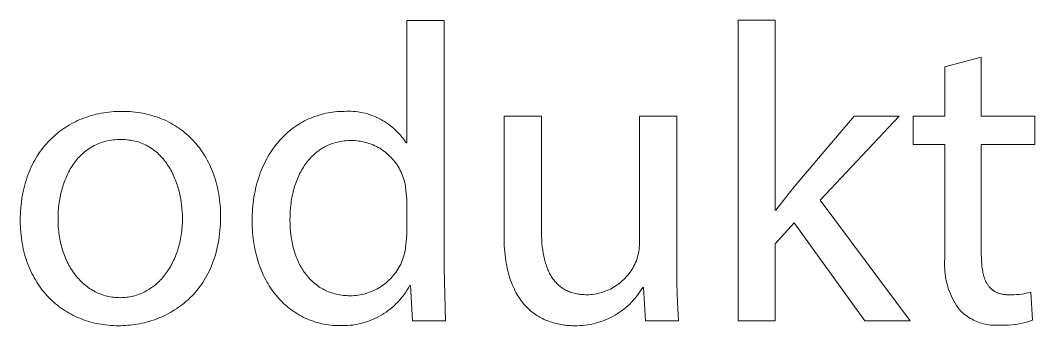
# Model space of a CAD drawing. Header units: millimetres. Extents: x -644 to 2279, y -276 to 1766.
# Drawn here: x 1371.7 to 1441.8, y -227.3 to -206.2 of the extents above; entities that cross this region are included whole.
import ezdxf

# ---------------------------------------------------------------- set-up
doc = ezdxf.new("R2010")
doc.units = ezdxf.units.MM
doc.header["$MEASUREMENT"] = 0
doc.layers.add('Domyślny', color=7, linetype='Continuous', true_color=0x000000)

msp = doc.modelspace()

# ---------------------------------------------------------------- linework, layer by layer
at = {"layer": 'Domyślny', "color": 18, "lineweight": 15, "true_color": 0x000000}
for p, q in [((1398.386, -214.635), (1398.386, -206.177)), ((1398.386, -206.177), (1400.955, -206.177)), ((1400.955, -206.177), (1400.955, -223.288)), ((1421.28, -226.949), (1421.28, -206.169)), ((1421.28, -206.169), (1423.83, -206.169)), ((1423.83, -206.169), (1423.83, -219.289)), ((1435.567, -209.392), (1438.079, -208.72)), ((1438.079, -208.72), (1438.079, -212.789)), ((1435.567, -212.789), (1435.567, -209.392)), ((1375.632, -213.104), (1375.787, -213.036)), ((1375.787, -213.036), (1375.944, -212.971)), ((1375.944, -212.971), (1376.102, -212.91)), ((1376.102, -212.91), (1376.263, -212.853)), ((1376.263, -212.853), (1376.426, -212.799)), ((1376.426, -212.799), (1376.59, -212.75)), ((1376.59, -212.75), (1376.757, -212.704)), ((1376.757, -212.704), (1376.925, -212.662)), ((1376.925, -212.662), (1377.094, -212.625)), ((1377.094, -212.625), (1377.266, -212.591)), ((1377.266, -212.591), (1377.439, -212.56)), ((1377.439, -212.56), (1377.614, -212.534)), ((1377.614, -212.534), (1377.79, -212.512)), ((1377.79, -212.512), (1377.967, -212.494)), ((1377.967, -212.494), (1378.146, -212.48)), ((1378.146, -212.48), (1378.326, -212.47)), ((1378.326, -212.47), (1378.508, -212.464)), ((1378.508, -212.464), (1378.691, -212.462)), ((1378.691, -212.462), (1378.881, -212.464)), ((1378.881, -212.464), (1379.068, -212.47)), ((1379.068, -212.47), (1379.254, -212.481)), ((1379.254, -212.481), (1379.438, -212.496)), ((1379.438, -212.496), (1379.62, -212.515)), ((1379.62, -212.515), (1379.799, -212.538)), ((1379.799, -212.538), (1379.977, -212.566)), ((1379.977, -212.566), (1380.152, -212.597)), ((1380.152, -212.597), (1380.325, -212.633)), ((1380.325, -212.633), (1380.496, -212.672)), ((1380.496, -212.672), (1380.665, -212.716)), ((1380.665, -212.716), (1380.831, -212.763)), ((1380.831, -212.763), (1380.995, -212.815)), ((1380.995, -212.815), (1381.157, -212.87)), ((1381.157, -212.87), (1381.316, -212.929)), ((1381.316, -212.929), (1381.473, -212.992)), ((1381.473, -212.992), (1381.628, -213.058)), ((1381.628, -213.058), (1381.78, -213.129)), ((1391.314, -213.128), (1391.454, -213.058)), ((1391.454, -213.058), (1391.595, -212.991)), ((1391.595, -212.991), (1391.739, -212.928)), ((1391.739, -212.928), (1391.884, -212.869)), ((1391.884, -212.869), (1392.031, -212.814)), ((1392.031, -212.814), (1392.179, -212.763)), ((1392.179, -212.763), (1392.328, -212.716)), ((1392.328, -212.716), (1392.479, -212.673)), ((1392.479, -212.673), (1392.632, -212.634)), ((1392.632, -212.634), (1392.785, -212.598)), ((1392.785, -212.598), (1392.94, -212.567)), ((1392.94, -212.567), (1393.096, -212.54)), ((1393.096, -212.54), (1393.253, -212.517)), ((1393.253, -212.517), (1393.412, -212.498)), ((1393.412, -212.498), (1393.571, -212.484)), ((1393.571, -212.484), (1393.731, -212.473)), ((1393.731, -212.473), (1393.892, -212.467)), ((1393.892, -212.467), (1394.054, -212.465)), ((1394.054, -212.465), (1394.216, -212.457)), ((1394.216, -212.457), (1394.378, -212.456)), ((1394.378, -212.456), (1394.54, -212.46)), ((1394.54, -212.46), (1394.702, -212.469)), ((1394.702, -212.469), (1394.864, -212.484)), ((1394.864, -212.484), (1395.025, -212.505)), ((1395.025, -212.505), (1395.185, -212.531)), ((1395.185, -212.531), (1395.344, -212.562)), ((1395.344, -212.562), (1395.501, -212.599)), ((1395.501, -212.599), (1395.658, -212.642)), ((1395.658, -212.642), (1395.813, -212.689)), ((1395.813, -212.689), (1395.966, -212.742)), ((1395.966, -212.742), (1396.117, -212.8)), ((1396.117, -212.8), (1396.267, -212.864)), ((1396.267, -212.864), (1396.414, -212.932)), ((1396.414, -212.932), (1396.558, -213.006)), ((1396.558, -213.006), (1396.7, -213.084)), ((1396.7, -213.084), (1396.839, -213.167)), ((1405.101, -221.076), (1405.101, -212.784)), ((1405.101, -212.784), (1407.681, -212.784)), ((1407.681, -212.784), (1407.681, -220.629)), ((1414.464, -221.475), (1414.464, -212.784)), ((1414.464, -212.784), (1417.044, -212.784)), ((1417.044, -212.784), (1417.044, -223.091)), ((1425.154, -217.674), (1429.3, -212.788)), ((1432.405, -212.788), (1426.935, -218.608)), ((1429.3, -212.788), (1432.405, -212.788)), ((1433.368, -214.745), (1433.368, -212.789)), ((1433.368, -212.789), (1435.567, -212.789)), ((1438.079, -212.789), (1441.767, -212.789)), ((1441.767, -212.789), (1441.767, -214.745)), ((1374.343, -213.887), (1374.476, -213.785)), ((1374.476, -213.785), (1374.612, -213.687)), ((1374.612, -213.687), (1374.751, -213.593)), ((1374.751, -213.593), (1374.892, -213.502)), ((1374.892, -213.502), (1375.036, -213.415)), ((1375.036, -213.415), (1375.181, -213.332)), ((1375.181, -213.332), (1375.329, -213.252)), ((1375.329, -213.252), (1375.48, -213.176)), ((1375.48, -213.176), (1375.632, -213.104)), ((1381.78, -213.129), (1381.929, -213.202)), ((1381.929, -213.202), (1382.076, -213.28)), ((1382.076, -213.28), (1382.22, -213.361)), ((1382.22, -213.361), (1382.362, -213.446)), ((1382.362, -213.446), (1382.501, -213.534)), ((1382.501, -213.534), (1382.637, -213.626)), ((1382.637, -213.626), (1382.771, -213.722)), ((1382.771, -213.722), (1382.902, -213.82)), ((1390.262, -213.827), (1390.387, -213.727)), ((1390.387, -213.727), (1390.513, -213.63)), ((1390.513, -213.63), (1390.641, -213.537)), ((1390.641, -213.537), (1390.772, -213.448)), ((1390.772, -213.448), (1390.905, -213.363)), ((1390.905, -213.363), (1391.039, -213.281)), ((1391.039, -213.281), (1391.175, -213.203)), ((1391.175, -213.203), (1391.314, -213.128)), ((1396.839, -213.167), (1396.975, -213.255)), ((1396.975, -213.255), (1397.109, -213.348)), ((1397.109, -213.348), (1397.238, -213.445)), ((1397.238, -213.445), (1397.365, -213.546)), ((1397.365, -213.546), (1397.488, -213.652)), ((1397.488, -213.652), (1397.607, -213.761)), ((1397.607, -213.761), (1397.722, -213.875)), ((1373.598, -214.57), (1373.715, -214.447)), ((1373.715, -214.447), (1373.835, -214.328)), ((1373.835, -214.328), (1373.958, -214.212)), ((1373.958, -214.212), (1374.083, -214.1)), ((1374.083, -214.1), (1374.212, -213.992)), ((1374.212, -213.992), (1374.343, -213.887)), ((1377.823, -214.48), (1377.697, -214.505)), ((1377.952, -214.458), (1377.823, -214.48)), ((1378.083, -214.44), (1377.952, -214.458)), ((1378.217, -214.426), (1378.083, -214.44)), ((1378.353, -214.416), (1378.217, -214.426)), ((1378.491, -214.41), (1378.353, -214.416)), ((1378.632, -214.408), (1378.491, -214.41)), ((1378.774, -214.41), (1378.632, -214.408)), ((1378.913, -214.417), (1378.774, -214.41)), ((1379.049, -214.428), (1378.913, -214.417)), ((1379.182, -214.443), (1379.049, -214.428)), ((1379.313, -214.462), (1379.182, -214.443)), ((1379.441, -214.485), (1379.313, -214.462)), ((1379.567, -214.512), (1379.441, -214.485)), ((1382.902, -213.82), (1383.03, -213.922)), ((1383.03, -213.922), (1383.155, -214.028)), ((1383.155, -214.028), (1383.278, -214.137)), ((1383.278, -214.137), (1383.398, -214.249)), ((1383.398, -214.249), (1383.514, -214.364)), ((1383.514, -214.364), (1383.628, -214.482)), ((1383.628, -214.482), (1383.739, -214.604)), ((1389.566, -214.502), (1389.676, -214.381)), ((1389.676, -214.381), (1389.789, -214.263)), ((1389.789, -214.263), (1389.904, -214.149)), ((1389.904, -214.149), (1390.021, -214.038)), ((1390.021, -214.038), (1390.141, -213.931)), ((1390.141, -213.931), (1390.262, -213.827)), ((1394.295, -214.486), (1394.175, -214.495)), ((1394.417, -214.481), (1394.295, -214.486)), ((1394.541, -214.479), (1394.417, -214.481)), ((1394.67, -214.481), (1394.541, -214.479)), ((1394.799, -214.487), (1394.67, -214.481)), ((1394.927, -214.497), (1394.799, -214.487)), ((1397.722, -213.875), (1397.834, -213.993)), ((1397.834, -213.993), (1397.941, -214.114)), ((1397.941, -214.114), (1398.044, -214.24)), ((1398.044, -214.24), (1398.143, -214.368)), ((1398.143, -214.368), (1398.237, -214.5)), ((1373.057, -215.235), (1373.159, -215.095)), ((1373.159, -215.095), (1373.264, -214.958)), ((1373.264, -214.958), (1373.372, -214.825)), ((1373.372, -214.825), (1373.483, -214.696)), ((1373.483, -214.696), (1373.598, -214.57)), ((1376.278, -215.14), (1376.185, -215.211)), ((1376.373, -215.073), (1376.278, -215.14)), ((1376.47, -215.008), (1376.373, -215.073)), ((1376.57, -214.947), (1376.47, -215.008)), ((1376.672, -214.888), (1376.57, -214.947)), ((1376.776, -214.833), (1376.672, -214.888)), ((1376.883, -214.78), (1376.776, -214.833)), ((1376.992, -214.731), (1376.883, -214.78)), ((1377.103, -214.685), (1376.992, -214.731)), ((1377.217, -214.642), (1377.103, -214.685)), ((1377.334, -214.602), (1377.217, -214.642)), ((1377.452, -214.566), (1377.334, -214.602)), ((1377.574, -214.534), (1377.452, -214.566)), ((1377.697, -214.505), (1377.574, -214.534)), ((1379.689, -214.543), (1379.567, -214.512)), ((1379.81, -214.578), (1379.689, -214.543)), ((1379.927, -214.617), (1379.81, -214.578)), ((1380.043, -214.659), (1379.927, -214.617)), ((1380.155, -214.704), (1380.043, -214.659)), ((1380.265, -214.753), (1380.155, -214.704)), ((1380.373, -214.806), (1380.265, -214.753)), ((1380.478, -214.861), (1380.373, -214.806)), ((1380.581, -214.92), (1380.478, -214.861)), ((1380.681, -214.982), (1380.581, -214.92)), ((1380.779, -215.047), (1380.681, -214.982)), ((1380.874, -215.115), (1380.779, -215.047)), ((1380.967, -215.186), (1380.874, -215.115)), ((1381.057, -215.259), (1380.967, -215.186)), ((1383.739, -214.604), (1383.846, -214.729)), ((1383.846, -214.729), (1383.951, -214.857)), ((1383.951, -214.857), (1384.053, -214.988)), ((1384.053, -214.988), (1384.151, -215.122)), ((1384.151, -215.122), (1384.246, -215.259)), ((1388.962, -215.302), (1389.056, -215.16)), ((1389.056, -215.16), (1389.152, -215.022)), ((1389.152, -215.022), (1389.252, -214.887)), ((1389.252, -214.887), (1389.354, -214.755)), ((1389.354, -214.755), (1389.459, -214.627)), ((1389.459, -214.627), (1389.566, -214.502)), ((1392.292, -215.182), (1392.204, -215.248)), ((1392.382, -215.119), (1392.292, -215.182)), ((1392.473, -215.059), (1392.382, -215.119)), ((1392.566, -215.001), (1392.473, -215.059)), ((1392.662, -214.947), (1392.566, -215.001)), ((1392.758, -214.895), (1392.662, -214.947)), ((1392.857, -214.846), (1392.758, -214.895)), ((1392.958, -214.8), (1392.857, -214.846)), ((1393.06, -214.757), (1392.958, -214.8)), ((1393.164, -214.716), (1393.06, -214.757)), ((1393.269, -214.679), (1393.164, -214.716)), ((1393.376, -214.645), (1393.269, -214.679)), ((1393.485, -214.614), (1393.376, -214.645)), ((1393.596, -214.586), (1393.485, -214.614)), ((1393.709, -214.561), (1393.596, -214.586)), ((1393.823, -214.54), (1393.709, -214.561)), ((1393.938, -214.522), (1393.823, -214.54)), ((1394.056, -214.506), (1393.938, -214.522)), ((1394.175, -214.495), (1394.056, -214.506)), ((1395.056, -214.512), (1394.927, -214.497)), ((1395.183, -214.531), (1395.056, -214.512)), ((1395.31, -214.554), (1395.183, -214.531)), ((1395.436, -214.582), (1395.31, -214.554)), ((1395.561, -214.614), (1395.436, -214.582)), ((1395.685, -214.65), (1395.561, -214.614)), ((1395.808, -214.69), (1395.685, -214.65)), ((1395.929, -214.735), (1395.808, -214.69)), ((1396.048, -214.784), (1395.929, -214.735)), ((1396.166, -214.837), (1396.048, -214.784)), ((1396.282, -214.893), (1396.166, -214.837)), ((1396.396, -214.954), (1396.282, -214.893)), ((1396.507, -215.018), (1396.396, -214.954)), ((1396.617, -215.087), (1396.507, -215.018)), ((1396.724, -215.159), (1396.617, -215.087)), ((1396.829, -215.234), (1396.724, -215.159)), ((1398.237, -214.5), (1398.327, -214.635)), ((1398.327, -214.635), (1398.386, -214.635)), ((1435.567, -214.745), (1433.368, -214.745)), ((1435.567, -222.473), (1435.567, -214.745)), ((1441.767, -214.745), (1438.079, -214.745)), ((1438.079, -214.745), (1438.079, -222.385)), ((1372.595, -215.983), (1372.681, -215.827)), ((1372.681, -215.827), (1372.77, -215.674)), ((1372.77, -215.674), (1372.862, -215.524)), ((1372.862, -215.524), (1372.958, -215.378)), ((1372.958, -215.378), (1373.057, -215.235)), ((1375.528, -215.863), (1375.456, -215.955)), ((1375.602, -215.773), (1375.528, -215.863)), ((1375.678, -215.686), (1375.602, -215.773)), ((1375.757, -215.6), (1375.678, -215.686)), ((1375.838, -215.517), (1375.757, -215.6)), ((1375.921, -215.437), (1375.838, -215.517)), ((1376.007, -215.359), (1375.921, -215.437)), ((1376.095, -215.283), (1376.007, -215.359)), ((1376.185, -215.211), (1376.095, -215.283)), ((1381.145, -215.335), (1381.057, -215.259)), ((1381.231, -215.414), (1381.145, -215.335)), ((1381.314, -215.495), (1381.231, -215.414)), ((1381.395, -215.579), (1381.314, -215.495)), ((1381.473, -215.665), (1381.395, -215.579)), ((1381.55, -215.753), (1381.473, -215.665)), ((1381.624, -215.844), (1381.55, -215.753)), ((1381.695, -215.936), (1381.624, -215.844)), ((1384.246, -215.259), (1384.339, -215.399)), ((1384.339, -215.399), (1384.428, -215.542)), ((1384.428, -215.542), (1384.513, -215.687)), ((1384.513, -215.687), (1384.596, -215.836)), ((1384.596, -215.836), (1384.675, -215.987)), ((1388.616, -215.901), (1388.698, -215.746)), ((1388.698, -215.746), (1388.783, -215.595)), ((1388.783, -215.595), (1388.871, -215.447)), ((1388.871, -215.447), (1388.962, -215.302)), ((1391.568, -215.865), (1391.497, -215.953)), ((1391.641, -215.779), (1391.568, -215.865)), ((1391.715, -215.696), (1391.641, -215.779)), ((1391.792, -215.615), (1391.715, -215.696)), ((1391.871, -215.536), (1391.792, -215.615)), ((1391.951, -215.46), (1391.871, -215.536)), ((1392.034, -215.387), (1391.951, -215.46)), ((1392.118, -215.316), (1392.034, -215.387)), ((1392.204, -215.248), (1392.118, -215.316)), ((1396.93, -215.313), (1396.829, -215.234)), ((1397.03, -215.396), (1396.93, -215.313)), ((1397.126, -215.482), (1397.03, -215.396)), ((1397.219, -215.571), (1397.126, -215.482)), ((1397.309, -215.663), (1397.219, -215.571)), ((1397.396, -215.758), (1397.309, -215.663)), ((1397.48, -215.856), (1397.396, -215.758)), ((1397.561, -215.957), (1397.48, -215.856)), ((1372.288, -216.642), (1372.359, -216.472)), ((1372.359, -216.472), (1372.434, -216.306)), ((1372.434, -216.306), (1372.513, -216.143)), ((1372.513, -216.143), (1372.595, -215.983)), ((1375.071, -216.549), (1375.014, -216.655)), ((1375.129, -216.446), (1375.071, -216.549)), ((1375.19, -216.344), (1375.129, -216.446)), ((1375.253, -216.244), (1375.19, -216.344)), ((1375.318, -216.146), (1375.253, -216.244)), ((1375.386, -216.049), (1375.318, -216.146)), ((1375.456, -215.955), (1375.386, -216.049)), ((1381.765, -216.031), (1381.695, -215.936)), ((1381.832, -216.128), (1381.765, -216.031)), ((1381.897, -216.226), (1381.832, -216.128)), ((1381.959, -216.326), (1381.897, -216.226)), ((1382.02, -216.428), (1381.959, -216.326)), ((1382.078, -216.531), (1382.02, -216.428)), ((1382.134, -216.636), (1382.078, -216.531)), ((1384.675, -215.987), (1384.751, -216.142)), ((1384.751, -216.142), (1384.823, -216.299)), ((1384.823, -216.299), (1384.892, -216.458)), ((1384.892, -216.458), (1384.958, -216.62)), ((1388.255, -216.722), (1388.32, -216.551)), ((1388.32, -216.551), (1388.39, -216.384)), ((1388.39, -216.384), (1388.462, -216.22)), ((1388.462, -216.22), (1388.538, -216.059)), ((1388.538, -216.059), (1388.616, -215.901)), ((1391.112, -216.53), (1391.055, -216.634)), ((1391.171, -216.429), (1391.112, -216.53)), ((1391.232, -216.329), (1391.171, -216.429)), ((1391.295, -216.232), (1391.232, -216.329)), ((1391.361, -216.137), (1391.295, -216.232)), ((1391.428, -216.044), (1391.361, -216.137)), ((1391.497, -215.953), (1391.428, -216.044)), ((1397.637, -216.061), (1397.561, -215.957)), ((1397.711, -216.167), (1397.637, -216.061)), ((1397.78, -216.276), (1397.711, -216.167)), ((1397.846, -216.387), (1397.78, -216.276)), ((1397.908, -216.5), (1397.846, -216.387)), ((1397.966, -216.615), (1397.908, -216.5)), ((1372.038, -217.351), (1372.095, -217.169)), ((1372.095, -217.169), (1372.155, -216.99)), ((1372.155, -216.99), (1372.22, -216.814)), ((1372.22, -216.814), (1372.288, -216.642)), ((1374.764, -217.205), (1374.721, -217.319)), ((1374.81, -217.092), (1374.764, -217.205)), ((1374.858, -216.98), (1374.81, -217.092)), ((1374.908, -216.87), (1374.858, -216.98)), ((1374.96, -216.762), (1374.908, -216.87)), ((1375.014, -216.655), (1374.96, -216.762)), ((1382.188, -216.742), (1382.134, -216.636)), ((1382.24, -216.85), (1382.188, -216.742)), ((1382.289, -216.959), (1382.24, -216.85)), ((1382.337, -217.069), (1382.289, -216.959)), ((1382.382, -217.18), (1382.337, -217.069)), ((1382.425, -217.292), (1382.382, -217.18)), ((1384.958, -216.62), (1385.02, -216.785)), ((1385.02, -216.785), (1385.078, -216.953)), ((1385.078, -216.953), (1385.133, -217.123)), ((1385.133, -217.123), (1385.185, -217.296)), ((1388.026, -217.433), (1388.078, -217.251)), ((1388.078, -217.251), (1388.133, -217.072)), ((1388.133, -217.072), (1388.192, -216.895)), ((1388.192, -216.895), (1388.255, -216.722)), ((1390.799, -217.184), (1390.754, -217.299)), ((1390.846, -217.07), (1390.799, -217.184)), ((1390.895, -216.958), (1390.846, -217.07)), ((1390.946, -216.848), (1390.895, -216.958)), ((1390.999, -216.74), (1390.946, -216.848)), ((1391.055, -216.634), (1390.999, -216.74)), ((1398.02, -216.732), (1397.966, -216.615)), ((1398.071, -216.851), (1398.02, -216.732)), ((1398.117, -216.972), (1398.071, -216.851)), ((1398.159, -217.094), (1398.117, -216.972)), ((1398.196, -217.217), (1398.159, -217.094)), ((1398.23, -217.342), (1398.196, -217.217)), ((1371.851, -218.11), (1371.892, -217.916)), ((1371.892, -217.916), (1371.937, -217.724)), ((1371.937, -217.724), (1371.986, -217.536)), ((1371.986, -217.536), (1372.038, -217.351)), ((1374.535, -217.907), (1374.504, -218.027)), ((1374.568, -217.787), (1374.535, -217.907)), ((1374.603, -217.668), (1374.568, -217.787)), ((1374.64, -217.551), (1374.603, -217.668)), ((1374.679, -217.434), (1374.64, -217.551)), ((1374.721, -217.319), (1374.679, -217.434)), ((1382.466, -217.405), (1382.425, -217.292)), ((1382.505, -217.519), (1382.466, -217.405)), ((1382.542, -217.633), (1382.505, -217.519)), ((1382.577, -217.748), (1382.542, -217.633)), ((1382.641, -217.981), (1382.577, -217.748)), ((1382.697, -218.214), (1382.641, -217.981)), ((1385.185, -217.296), (1385.233, -217.471)), ((1385.233, -217.471), (1385.277, -217.648)), ((1385.277, -217.648), (1385.317, -217.828)), ((1385.317, -217.828), (1385.354, -218.01)), ((1387.892, -217.999), (1387.933, -217.807)), ((1387.933, -217.807), (1387.977, -217.619)), ((1387.977, -217.619), (1388.026, -217.433)), ((1390.561, -217.905), (1390.528, -218.032)), ((1390.595, -217.781), (1390.561, -217.905)), ((1390.632, -217.658), (1390.595, -217.781)), ((1390.67, -217.536), (1390.632, -217.658)), ((1390.711, -217.417), (1390.67, -217.536)), ((1390.754, -217.299), (1390.711, -217.417)), ((1398.259, -217.467), (1398.23, -217.342)), ((1398.386, -218.548), (1398.259, -217.467)), ((1423.889, -219.289), (1425.154, -217.674)), ((1371.753, -218.712), (1371.782, -218.508)), ((1371.782, -218.508), (1371.814, -218.308)), ((1371.814, -218.308), (1371.851, -218.11)), ((1374.38, -218.641), (1374.344, -218.891)), ((1374.423, -218.394), (1374.38, -218.641)), ((1374.475, -218.149), (1374.423, -218.394)), ((1374.504, -218.027), (1374.475, -218.149)), ((1382.745, -218.449), (1382.697, -218.214)), ((1382.786, -218.684), (1382.745, -218.449)), ((1382.819, -218.918), (1382.786, -218.684)), ((1385.354, -218.01), (1385.387, -218.195)), ((1385.387, -218.195), (1385.417, -218.382)), ((1385.417, -218.382), (1385.442, -218.571)), ((1385.442, -218.571), (1385.464, -218.762)), ((1387.766, -218.792), (1387.792, -218.59)), ((1387.792, -218.59), (1387.821, -218.39)), ((1387.821, -218.39), (1387.855, -218.193)), ((1387.855, -218.193), (1387.892, -217.999)), ((1390.399, -218.688), (1390.38, -218.824)), ((1390.421, -218.554), (1390.399, -218.688)), ((1390.444, -218.421), (1390.421, -218.554)), ((1390.47, -218.29), (1390.444, -218.421)), ((1390.498, -218.16), (1390.47, -218.29)), ((1390.528, -218.032), (1390.498, -218.16)), ((1398.386, -221.01), (1398.386, -218.548)), ((1426.935, -218.608), (1433.164, -226.949)), ((1371.682, -219.555), (1371.694, -219.34)), ((1371.694, -219.34), (1371.709, -219.128)), ((1371.709, -219.128), (1371.729, -218.918)), ((1371.729, -218.918), (1371.753, -218.712)), ((1374.297, -219.393), (1374.286, -219.646)), ((1374.317, -219.141), (1374.297, -219.393)), ((1374.344, -218.891), (1374.317, -219.141)), ((1382.844, -219.152), (1382.819, -218.918)), ((1382.862, -219.384), (1382.844, -219.152)), ((1382.872, -219.613), (1382.862, -219.384)), ((1385.464, -218.762), (1385.482, -218.956)), ((1385.482, -218.956), (1385.496, -219.152)), ((1385.496, -219.152), (1385.506, -219.35)), ((1385.506, -219.35), (1385.512, -219.55)), ((1387.714, -219.417), (1387.727, -219.206)), ((1387.727, -219.206), (1387.745, -218.998)), ((1387.745, -218.998), (1387.766, -218.792)), ((1390.325, -219.381), (1390.312, -219.668)), ((1390.348, -219.1), (1390.325, -219.381)), ((1390.38, -218.824), (1390.348, -219.1)), ((1423.83, -219.289), (1423.889, -219.289)), ((1371.673, -219.995), (1371.676, -219.774)), ((1371.676, -220.203), (1371.673, -219.995)), ((1371.676, -219.774), (1371.682, -219.555)), ((1374.286, -219.646), (1374.282, -219.898)), ((1374.282, -219.898), (1374.283, -220.042)), ((1374.283, -220.042), (1374.287, -220.186)), ((1382.871, -220.136), (1382.875, -219.988)), ((1382.876, -219.839), (1382.872, -219.613)), ((1382.875, -219.988), (1382.876, -219.839)), ((1385.511, -219.995), (1385.503, -220.234)), ((1385.514, -219.752), (1385.511, -219.995)), ((1385.512, -219.55), (1385.514, -219.752)), ((1387.699, -219.847), (1387.705, -219.631)), ((1387.699, -220.066), (1387.699, -219.847)), ((1387.701, -220.267), (1387.699, -220.066)), ((1387.705, -219.631), (1387.714, -219.417)), ((1390.312, -219.668), (1390.307, -219.959)), ((1390.307, -219.959), (1390.311, -220.226)), ((1371.682, -220.409), (1371.676, -220.203)), ((1371.693, -220.612), (1371.682, -220.409)), ((1371.707, -220.813), (1371.693, -220.612)), ((1374.287, -220.186), (1374.293, -220.328)), ((1374.293, -220.328), (1374.302, -220.469)), ((1374.302, -220.469), (1374.314, -220.609)), ((1374.314, -220.609), (1374.328, -220.747)), ((1374.328, -220.747), (1374.344, -220.884)), ((1382.811, -220.853), (1382.828, -220.713)), ((1382.828, -220.713), (1382.843, -220.571)), ((1382.843, -220.571), (1382.855, -220.427)), ((1382.855, -220.427), (1382.864, -220.282)), ((1382.864, -220.282), (1382.871, -220.136)), ((1385.472, -220.699), (1385.449, -220.925)), ((1385.49, -220.469), (1385.472, -220.699)), ((1385.503, -220.234), (1385.49, -220.469)), ((1387.706, -220.466), (1387.701, -220.267)), ((1387.716, -220.663), (1387.706, -220.466)), ((1387.729, -220.857), (1387.716, -220.663)), ((1390.311, -220.226), (1390.324, -220.489)), ((1390.324, -220.489), (1390.344, -220.75)), ((1390.344, -220.75), (1390.373, -221.006)), ((1407.681, -220.629), (1407.683, -220.878)), ((1425.154, -220.165), (1423.83, -221.625)), ((1430.04, -226.949), (1425.154, -220.165)), ((1371.726, -221.011), (1371.707, -220.813)), ((1371.749, -221.207), (1371.726, -221.011)), ((1371.777, -221.4), (1371.749, -221.207)), ((1371.808, -221.59), (1371.777, -221.4)), ((1374.344, -220.884), (1374.363, -221.02)), ((1374.363, -221.02), (1374.385, -221.155)), ((1374.385, -221.155), (1374.408, -221.288)), ((1374.408, -221.288), (1374.434, -221.419)), ((1374.434, -221.419), (1374.463, -221.549)), ((1382.689, -221.532), (1382.718, -221.4)), ((1382.718, -221.4), (1382.745, -221.265)), ((1382.745, -221.265), (1382.77, -221.13)), ((1382.77, -221.13), (1382.792, -220.992)), ((1382.792, -220.992), (1382.811, -220.853)), ((1385.388, -221.365), (1385.351, -221.578)), ((1385.421, -221.147), (1385.388, -221.365)), ((1385.449, -220.925), (1385.421, -221.147)), ((1387.746, -221.05), (1387.729, -220.857)), ((1387.767, -221.24), (1387.746, -221.05)), ((1387.791, -221.428), (1387.767, -221.24)), ((1387.819, -221.613), (1387.791, -221.428)), ((1390.373, -221.006), (1390.41, -221.258)), ((1390.41, -221.258), (1390.431, -221.382)), ((1390.431, -221.382), (1390.455, -221.506)), ((1398.259, -222.12), (1398.386, -221.01)), ((1405.109, -221.531), (1405.101, -221.076)), ((1407.683, -220.878), (1407.69, -221.122)), ((1407.69, -221.122), (1407.703, -221.361)), ((1407.703, -221.361), (1407.72, -221.594)), ((1414.462, -221.61), (1414.464, -221.475)), ((1371.843, -221.778), (1371.808, -221.59)), ((1371.882, -221.963), (1371.843, -221.778)), ((1371.924, -222.146), (1371.882, -221.963)), ((1371.971, -222.326), (1371.924, -222.146)), ((1374.463, -221.549), (1374.493, -221.678)), ((1374.493, -221.678), (1374.526, -221.805)), ((1374.526, -221.805), (1374.562, -221.93)), ((1374.562, -221.93), (1374.599, -222.054)), ((1374.599, -222.054), (1374.639, -222.176)), ((1374.639, -222.176), (1374.681, -222.296)), ((1382.465, -222.291), (1382.508, -222.169)), ((1382.508, -222.169), (1382.549, -222.045)), ((1382.549, -222.045), (1382.587, -221.92)), ((1382.587, -221.92), (1382.624, -221.792)), ((1382.624, -221.792), (1382.658, -221.663)), ((1382.658, -221.663), (1382.689, -221.532)), ((1385.211, -222.194), (1385.156, -222.39)), ((1385.262, -221.993), (1385.211, -222.194)), ((1385.309, -221.788), (1385.262, -221.993)), ((1385.351, -221.578), (1385.309, -221.788)), ((1387.85, -221.797), (1387.819, -221.613)), ((1387.885, -221.977), (1387.85, -221.797)), ((1387.923, -222.156), (1387.885, -221.977)), ((1387.965, -222.332), (1387.923, -222.156)), ((1390.455, -221.506), (1390.48, -221.628)), ((1390.48, -221.628), (1390.508, -221.748)), ((1390.508, -221.748), (1390.538, -221.868)), ((1390.538, -221.868), (1390.57, -221.986)), ((1390.57, -221.986), (1390.603, -222.103)), ((1390.603, -222.103), (1390.639, -222.218)), ((1398.229, -222.251), (1398.259, -222.12)), ((1405.119, -221.75), (1405.109, -221.531)), ((1405.132, -221.964), (1405.119, -221.75)), ((1405.149, -222.173), (1405.132, -221.964)), ((1405.169, -222.376), (1405.149, -222.173)), ((1407.72, -221.594), (1407.743, -221.821)), ((1407.743, -221.821), (1407.771, -222.042)), ((1407.771, -222.042), (1407.805, -222.257)), ((1414.384, -222.279), (1414.408, -222.147)), ((1414.408, -222.147), (1414.428, -222.013)), ((1414.428, -222.013), (1414.444, -221.879)), ((1414.444, -221.879), (1414.455, -221.745)), ((1414.455, -221.745), (1414.462, -221.61)), ((1423.83, -221.625), (1423.83, -226.949)), ((1372.021, -222.503), (1371.971, -222.326)), ((1372.075, -222.677), (1372.021, -222.503)), ((1372.133, -222.849), (1372.075, -222.677)), ((1372.194, -223.017), (1372.133, -222.849)), ((1374.681, -222.296), (1374.725, -222.414)), ((1374.725, -222.414), (1374.772, -222.531)), ((1374.772, -222.531), (1374.82, -222.646)), ((1374.82, -222.646), (1374.87, -222.759)), ((1374.87, -222.759), (1374.923, -222.87)), ((1374.923, -222.87), (1374.978, -222.979)), ((1382.162, -222.982), (1382.217, -222.872)), ((1382.217, -222.872), (1382.271, -222.76)), ((1382.271, -222.76), (1382.323, -222.646)), ((1382.323, -222.646), (1382.372, -222.529)), ((1382.372, -222.529), (1382.42, -222.411)), ((1382.42, -222.411), (1382.465, -222.291)), ((1385.033, -222.772), (1384.965, -222.956)), ((1385.096, -222.583), (1385.033, -222.772)), ((1385.156, -222.39), (1385.096, -222.583)), ((1388.01, -222.505), (1387.965, -222.332)), ((1388.058, -222.676), (1388.01, -222.505)), ((1388.109, -222.845), (1388.058, -222.676)), ((1388.164, -223.01), (1388.109, -222.845)), ((1390.639, -222.218), (1390.677, -222.331)), ((1390.677, -222.331), (1390.717, -222.444)), ((1390.717, -222.444), (1390.759, -222.554)), ((1390.759, -222.554), (1390.803, -222.663)), ((1390.803, -222.663), (1390.849, -222.771)), ((1390.849, -222.771), (1390.897, -222.876)), ((1390.897, -222.876), (1390.948, -222.98)), ((1397.957, -223.013), (1398.013, -222.89)), ((1398.013, -222.89), (1398.065, -222.765)), ((1398.065, -222.765), (1398.113, -222.639)), ((1398.113, -222.639), (1398.156, -222.511)), ((1398.156, -222.511), (1398.195, -222.382)), ((1398.195, -222.382), (1398.229, -222.251)), ((1405.193, -222.575), (1405.169, -222.376)), ((1405.22, -222.768), (1405.193, -222.575)), ((1405.251, -222.956), (1405.22, -222.768)), ((1407.805, -222.257), (1407.845, -222.466)), ((1407.845, -222.466), (1407.89, -222.668)), ((1407.89, -222.668), (1407.915, -222.767)), ((1407.915, -222.767), (1407.941, -222.864)), ((1407.941, -222.864), (1407.969, -222.959)), ((1414.19, -222.917), (1414.241, -222.799)), ((1414.241, -222.799), (1414.283, -222.671)), ((1414.283, -222.671), (1414.321, -222.542)), ((1414.321, -222.542), (1414.354, -222.411)), ((1414.354, -222.411), (1414.384, -222.279)), ((1435.537, -223.005), (1435.541, -222.827)), ((1435.541, -222.827), (1435.551, -222.65)), ((1435.551, -222.65), (1435.567, -222.473)), ((1438.079, -222.385), (1438.08, -222.547)), ((1438.08, -222.547), (1438.084, -222.705)), ((1438.084, -222.705), (1438.092, -222.858)), ((1438.092, -222.858), (1438.103, -223.007)), ((1372.259, -223.183), (1372.194, -223.017)), ((1372.327, -223.346), (1372.259, -223.183)), ((1372.399, -223.506), (1372.327, -223.346)), ((1372.475, -223.663), (1372.399, -223.506)), ((1374.978, -222.979), (1375.034, -223.087)), ((1375.034, -223.087), (1375.093, -223.192)), ((1375.093, -223.192), (1375.154, -223.295)), ((1375.154, -223.295), (1375.217, -223.396)), ((1375.217, -223.396), (1375.281, -223.495)), ((1375.281, -223.495), (1375.348, -223.592)), ((1375.348, -223.592), (1375.416, -223.686)), ((1381.716, -223.693), (1381.785, -223.598)), ((1381.785, -223.598), (1381.853, -223.501)), ((1381.853, -223.501), (1381.918, -223.402)), ((1381.918, -223.402), (1381.982, -223.3)), ((1381.982, -223.3), (1382.044, -223.196)), ((1382.044, -223.196), (1382.104, -223.09)), ((1382.104, -223.09), (1382.162, -222.982)), ((1384.738, -223.485), (1384.654, -223.653)), ((1384.817, -223.313), (1384.738, -223.485)), ((1384.893, -223.136), (1384.817, -223.313)), ((1384.965, -222.956), (1384.893, -223.136)), ((1388.222, -223.174), (1388.164, -223.01)), ((1388.283, -223.334), (1388.222, -223.174)), ((1388.347, -223.492), (1388.283, -223.334)), ((1388.415, -223.647), (1388.347, -223.492)), ((1390.948, -222.98), (1391, -223.082)), ((1391, -223.082), (1391.054, -223.183)), ((1391.054, -223.183), (1391.11, -223.281)), ((1391.11, -223.281), (1391.169, -223.378)), ((1391.169, -223.378), (1391.229, -223.472)), ((1391.229, -223.472), (1391.291, -223.565)), ((1391.291, -223.565), (1391.356, -223.655)), ((1397.532, -223.701), (1397.613, -223.593)), ((1397.613, -223.593), (1397.689, -223.481)), ((1397.689, -223.481), (1397.762, -223.368)), ((1397.762, -223.368), (1397.831, -223.252)), ((1397.831, -223.252), (1397.896, -223.133)), ((1397.896, -223.133), (1397.957, -223.013)), ((1400.955, -223.288), (1401.062, -226.947)), ((1405.285, -223.14), (1405.251, -222.956)), ((1405.322, -223.318), (1405.285, -223.14)), ((1405.362, -223.492), (1405.322, -223.318)), ((1405.405, -223.661), (1405.362, -223.492)), ((1407.969, -222.959), (1407.999, -223.053)), ((1407.999, -223.053), (1408.03, -223.145)), ((1408.03, -223.145), (1408.062, -223.235)), ((1408.062, -223.235), (1408.097, -223.323)), ((1408.097, -223.323), (1408.132, -223.41)), ((1408.132, -223.41), (1408.17, -223.494)), ((1408.17, -223.494), (1408.209, -223.577)), ((1408.209, -223.577), (1408.249, -223.658)), ((1413.728, -223.688), (1413.805, -223.585)), ((1413.805, -223.585), (1413.879, -223.48)), ((1413.879, -223.48), (1413.949, -223.372)), ((1413.949, -223.372), (1414.015, -223.261)), ((1414.015, -223.261), (1414.077, -223.149)), ((1414.077, -223.149), (1414.136, -223.034)), ((1414.136, -223.034), (1414.19, -222.917)), ((1417.044, -223.091), (1417.05, -224.377)), ((1435.538, -223.183), (1435.537, -223.005)), ((1435.546, -223.36), (1435.538, -223.183)), ((1435.56, -223.537), (1435.546, -223.36)), ((1435.579, -223.714), (1435.56, -223.537)), ((1438.103, -223.007), (1438.117, -223.151)), ((1438.117, -223.151), (1438.134, -223.29)), ((1438.134, -223.29), (1438.154, -223.425)), ((1438.154, -223.425), (1438.178, -223.555)), ((1438.178, -223.555), (1438.192, -223.618)), ((1372.553, -223.817), (1372.475, -223.663)), ((1372.635, -223.968), (1372.553, -223.817)), ((1372.721, -224.117), (1372.635, -223.968)), ((1372.809, -224.262), (1372.721, -224.117)), ((1372.901, -224.404), (1372.809, -224.262)), ((1375.416, -223.686), (1375.486, -223.779)), ((1375.486, -223.779), (1375.558, -223.869)), ((1375.558, -223.869), (1375.632, -223.957)), ((1375.632, -223.957), (1375.708, -224.042)), ((1375.708, -224.042), (1375.785, -224.125)), ((1375.785, -224.125), (1375.865, -224.206)), ((1375.865, -224.206), (1375.946, -224.284)), ((1375.946, -224.284), (1376.028, -224.36)), ((1381.098, -224.367), (1381.181, -224.292)), ((1381.181, -224.292), (1381.263, -224.213)), ((1381.263, -224.213), (1381.342, -224.133)), ((1381.342, -224.133), (1381.421, -224.05)), ((1381.421, -224.05), (1381.497, -223.964)), ((1381.497, -223.964), (1381.572, -223.876)), ((1381.572, -223.876), (1381.645, -223.786)), ((1381.645, -223.786), (1381.716, -223.693)), ((1384.285, -224.285), (1384.185, -224.433)), ((1384.383, -224.133), (1384.285, -224.285)), ((1384.477, -223.977), (1384.383, -224.133)), ((1384.567, -223.817), (1384.477, -223.977)), ((1384.654, -223.653), (1384.567, -223.817)), ((1388.485, -223.799), (1388.415, -223.647)), ((1388.558, -223.949), (1388.485, -223.799)), ((1388.634, -224.096), (1388.558, -223.949)), ((1388.713, -224.24), (1388.634, -224.096)), ((1388.795, -224.381), (1388.713, -224.24)), ((1391.356, -223.655), (1391.422, -223.743)), ((1391.422, -223.743), (1391.491, -223.83)), ((1391.491, -223.83), (1391.561, -223.914)), ((1391.561, -223.914), (1391.634, -223.996)), ((1391.634, -223.996), (1391.709, -224.075)), ((1391.709, -224.075), (1391.785, -224.152)), ((1391.785, -224.152), (1391.864, -224.227)), ((1391.864, -224.227), (1391.945, -224.3)), ((1391.945, -224.3), (1392.028, -224.37)), ((1396.869, -224.371), (1396.973, -224.286)), ((1396.973, -224.286), (1397.075, -224.196)), ((1397.075, -224.196), (1397.173, -224.104)), ((1397.173, -224.104), (1397.268, -224.008)), ((1397.268, -224.008), (1397.359, -223.909)), ((1397.359, -223.909), (1397.447, -223.806)), ((1397.447, -223.806), (1397.532, -223.701)), ((1405.451, -223.825), (1405.405, -223.661)), ((1405.501, -223.984), (1405.451, -223.825)), ((1405.553, -224.139), (1405.501, -223.984)), ((1405.607, -224.29), (1405.553, -224.139)), ((1405.665, -224.435), (1405.607, -224.29)), ((1408.249, -223.658), (1408.292, -223.737)), ((1408.292, -223.737), (1408.336, -223.814)), ((1408.336, -223.814), (1408.381, -223.889)), ((1408.381, -223.889), (1408.429, -223.962)), ((1408.429, -223.962), (1408.478, -224.033)), ((1408.478, -224.033), (1408.529, -224.103)), ((1408.529, -224.103), (1408.581, -224.17)), ((1408.581, -224.17), (1408.636, -224.235)), ((1408.636, -224.235), (1408.692, -224.298)), ((1408.692, -224.298), (1408.75, -224.359)), ((1413.096, -224.327), (1413.195, -224.245)), ((1413.195, -224.245), (1413.292, -224.16)), ((1413.292, -224.16), (1413.385, -224.072)), ((1413.385, -224.072), (1413.476, -223.98)), ((1413.476, -223.98), (1413.563, -223.886)), ((1413.563, -223.886), (1413.647, -223.789)), ((1413.647, -223.789), (1413.728, -223.688)), ((1435.605, -223.89), (1435.579, -223.714)), ((1435.637, -224.065), (1435.605, -223.89)), ((1435.674, -224.238), (1435.637, -224.065)), ((1435.717, -224.411), (1435.674, -224.238)), ((1438.192, -223.618), (1438.206, -223.68)), ((1438.206, -223.68), (1438.221, -223.741)), ((1438.221, -223.741), (1438.237, -223.801)), ((1438.237, -223.801), (1438.254, -223.859)), ((1438.254, -223.859), (1438.272, -223.916)), ((1438.272, -223.916), (1438.291, -223.972)), ((1438.291, -223.972), (1438.311, -224.027)), ((1438.311, -224.027), (1438.332, -224.08)), ((1438.332, -224.08), (1438.354, -224.133)), ((1438.354, -224.133), (1438.376, -224.184)), ((1438.376, -224.184), (1438.4, -224.233)), ((1438.4, -224.233), (1438.425, -224.282)), ((1438.425, -224.282), (1438.451, -224.329)), ((1372.996, -224.543), (1372.901, -224.404)), ((1373.094, -224.679), (1372.996, -224.543)), ((1373.195, -224.811), (1373.094, -224.679)), ((1373.299, -224.941), (1373.195, -224.811)), ((1373.406, -225.067), (1373.299, -224.941)), ((1376.028, -224.36), (1376.112, -224.433)), ((1376.112, -224.433), (1376.198, -224.504)), ((1376.198, -224.504), (1376.286, -224.572)), ((1376.286, -224.572), (1376.375, -224.637)), ((1376.375, -224.637), (1376.466, -224.7)), ((1376.466, -224.7), (1376.558, -224.76)), ((1376.558, -224.76), (1376.652, -224.817)), ((1376.652, -224.817), (1376.747, -224.872)), ((1376.747, -224.872), (1376.844, -224.924)), ((1376.844, -224.924), (1376.942, -224.972)), ((1376.942, -224.972), (1377.042, -225.018)), ((1380.084, -225.022), (1380.183, -224.977)), ((1380.183, -224.977), (1380.281, -224.928)), ((1380.281, -224.928), (1380.377, -224.877)), ((1380.377, -224.877), (1380.473, -224.823)), ((1380.473, -224.823), (1380.566, -224.766)), ((1380.566, -224.766), (1380.659, -224.706)), ((1380.659, -224.706), (1380.749, -224.644)), ((1380.749, -224.644), (1380.839, -224.578)), ((1380.839, -224.578), (1380.927, -224.511)), ((1380.927, -224.511), (1381.013, -224.44)), ((1381.013, -224.44), (1381.098, -224.367)), ((1383.751, -224.986), (1383.635, -225.115)), ((1383.864, -224.854), (1383.751, -224.986)), ((1383.974, -224.718), (1383.864, -224.854)), ((1384.081, -224.577), (1383.974, -224.718)), ((1384.185, -224.433), (1384.081, -224.577)), ((1388.88, -224.519), (1388.795, -224.381)), ((1388.967, -224.654), (1388.88, -224.519)), ((1389.058, -224.786), (1388.967, -224.654)), ((1389.15, -224.915), (1389.058, -224.786)), ((1389.246, -225.041), (1389.15, -224.915)), ((1392.028, -224.37), (1392.112, -224.437)), ((1392.112, -224.437), (1392.199, -224.502)), ((1392.199, -224.502), (1392.288, -224.565)), ((1392.288, -224.565), (1392.379, -224.624)), ((1392.379, -224.624), (1392.472, -224.682)), ((1392.472, -224.682), (1392.567, -224.736)), ((1392.567, -224.736), (1392.664, -224.788)), ((1392.664, -224.788), (1392.763, -224.837)), ((1392.763, -224.837), (1392.864, -224.883)), ((1392.864, -224.883), (1392.967, -224.926)), ((1392.967, -224.926), (1393.072, -224.966)), ((1393.072, -224.966), (1393.18, -225.003)), ((1395.686, -225.009), (1395.814, -224.964)), ((1395.814, -224.964), (1395.94, -224.915)), ((1395.94, -224.915), (1396.064, -224.861)), ((1396.064, -224.861), (1396.186, -224.804)), ((1396.186, -224.804), (1396.306, -224.742)), ((1396.306, -224.742), (1396.423, -224.675)), ((1396.423, -224.675), (1396.539, -224.605)), ((1396.539, -224.605), (1396.651, -224.531)), ((1396.651, -224.531), (1396.762, -224.453)), ((1396.762, -224.453), (1396.869, -224.371)), ((1398.314, -224.952), (1398.212, -225.098)), ((1398.411, -224.803), (1398.314, -224.952)), ((1398.503, -224.65), (1398.411, -224.803)), ((1398.59, -224.495), (1398.503, -224.65)), ((1398.639, -224.495), (1398.59, -224.495)), ((1398.765, -226.947), (1398.639, -224.495)), ((1405.725, -224.577), (1405.665, -224.435)), ((1405.788, -224.714), (1405.725, -224.577)), ((1405.853, -224.847), (1405.788, -224.714)), ((1405.92, -224.975), (1405.853, -224.847)), ((1405.99, -225.099), (1405.92, -224.975)), ((1408.75, -224.359), (1408.81, -224.417)), ((1408.81, -224.417), (1408.871, -224.474)), ((1408.871, -224.474), (1408.935, -224.529)), ((1408.935, -224.529), (1409, -224.581)), ((1409, -224.581), (1409.068, -224.631)), ((1409.068, -224.631), (1409.137, -224.679)), ((1409.137, -224.679), (1409.208, -224.724)), ((1409.208, -224.724), (1409.281, -224.768)), ((1409.281, -224.768), (1409.356, -224.809)), ((1409.356, -224.809), (1409.433, -224.847)), ((1409.433, -224.847), (1409.512, -224.884)), ((1409.512, -224.884), (1409.593, -224.918)), ((1409.593, -224.918), (1409.676, -224.949)), ((1409.676, -224.949), (1409.761, -224.979)), ((1409.761, -224.979), (1409.848, -225.005)), ((1411.724, -225.012), (1411.848, -224.977)), ((1411.848, -224.977), (1411.971, -224.938)), ((1411.971, -224.938), (1412.092, -224.895)), ((1412.092, -224.895), (1412.211, -224.848)), ((1412.211, -224.848), (1412.329, -224.796)), ((1412.329, -224.796), (1412.445, -224.74)), ((1412.445, -224.74), (1412.56, -224.681)), ((1412.56, -224.681), (1412.672, -224.618)), ((1412.672, -224.618), (1412.781, -224.55)), ((1412.781, -224.55), (1412.889, -224.479)), ((1412.889, -224.479), (1412.994, -224.405)), ((1412.994, -224.405), (1413.096, -224.327)), ((1414.483, -224.945), (1414.378, -225.094)), ((1414.584, -224.794), (1414.483, -224.945)), ((1414.679, -224.639), (1414.584, -224.794)), ((1414.737, -224.639), (1414.679, -224.639)), ((1414.873, -226.945), (1414.737, -224.639)), ((1417.05, -224.377), (1417.089, -225.662)), ((1435.766, -224.581), (1435.717, -224.411)), ((1435.821, -224.75), (1435.766, -224.581)), ((1435.882, -224.918), (1435.821, -224.75)), ((1435.948, -225.082), (1435.882, -224.918)), ((1438.451, -224.329), (1438.478, -224.375)), ((1438.478, -224.375), (1438.506, -224.42)), ((1438.506, -224.42), (1438.534, -224.463)), ((1438.534, -224.463), (1438.564, -224.505)), ((1438.564, -224.505), (1438.596, -224.546)), ((1438.596, -224.546), (1438.628, -224.585)), ((1438.628, -224.585), (1438.661, -224.624)), ((1438.661, -224.624), (1438.695, -224.66)), ((1438.695, -224.66), (1438.731, -224.696)), ((1438.731, -224.696), (1438.767, -224.73)), ((1438.767, -224.73), (1438.786, -224.747)), ((1438.786, -224.747), (1438.805, -224.763)), ((1438.805, -224.763), (1438.824, -224.779)), ((1438.824, -224.779), (1438.844, -224.795)), ((1438.844, -224.795), (1438.863, -224.81)), ((1438.863, -224.81), (1438.884, -224.825)), ((1438.884, -224.825), (1438.904, -224.84)), ((1438.904, -224.84), (1438.925, -224.854)), ((1438.925, -224.854), (1438.946, -224.868)), ((1438.946, -224.868), (1438.967, -224.881)), ((1438.967, -224.881), (1438.989, -224.895)), ((1438.989, -224.895), (1439.01, -224.908)), ((1439.01, -224.908), (1439.055, -224.932)), ((1439.055, -224.932), (1439.101, -224.956)), ((1439.101, -224.956), (1439.148, -224.978)), ((1439.148, -224.978), (1439.196, -224.999)), ((1439.196, -224.999), (1439.246, -225.018)), ((1441.177, -225.033), (1441.341, -224.996)), ((1441.341, -224.996), (1441.505, -224.955)), ((1441.505, -224.955), (1441.612, -226.892)), ((1373.516, -225.191), (1373.406, -225.067)), ((1373.628, -225.31), (1373.516, -225.191)), ((1373.744, -225.427), (1373.628, -225.31)), ((1373.862, -225.54), (1373.744, -225.427)), ((1373.983, -225.65), (1373.862, -225.54)), ((1374.107, -225.757), (1373.983, -225.65)), ((1377.042, -225.018), (1377.143, -225.061)), ((1377.143, -225.061), (1377.245, -225.102)), ((1377.245, -225.102), (1377.349, -225.139)), ((1377.349, -225.139), (1377.454, -225.173)), ((1377.454, -225.173), (1377.561, -225.204)), ((1377.561, -225.204), (1377.669, -225.232)), ((1377.669, -225.232), (1377.778, -225.256)), ((1377.778, -225.256), (1377.888, -225.278)), ((1377.888, -225.278), (1377.999, -225.296)), ((1377.999, -225.296), (1378.112, -225.311)), ((1378.112, -225.311), (1378.226, -225.323)), ((1378.226, -225.323), (1378.341, -225.332)), ((1378.341, -225.332), (1378.457, -225.337)), ((1378.457, -225.337), (1378.574, -225.338)), ((1378.574, -225.338), (1378.689, -225.337)), ((1378.689, -225.337), (1378.802, -225.332)), ((1378.802, -225.332), (1378.915, -225.323)), ((1378.915, -225.323), (1379.027, -225.312)), ((1379.027, -225.312), (1379.137, -225.297)), ((1379.137, -225.297), (1379.247, -225.279)), ((1379.247, -225.279), (1379.356, -225.257)), ((1379.356, -225.257), (1379.463, -225.233)), ((1379.463, -225.233), (1379.57, -225.205)), ((1379.57, -225.205), (1379.675, -225.175)), ((1379.675, -225.175), (1379.779, -225.141)), ((1379.779, -225.141), (1379.882, -225.104)), ((1379.882, -225.104), (1379.984, -225.065)), ((1379.984, -225.065), (1380.084, -225.022)), ((1383.016, -225.699), (1382.885, -225.805)), ((1383.145, -225.59), (1383.016, -225.699)), ((1383.271, -225.477), (1383.145, -225.59)), ((1383.395, -225.36), (1383.271, -225.477)), ((1383.517, -225.239), (1383.395, -225.36)), ((1383.635, -225.115), (1383.517, -225.239)), ((1389.344, -225.164), (1389.246, -225.041)), ((1389.445, -225.284), (1389.344, -225.164)), ((1389.548, -225.401), (1389.445, -225.284)), ((1389.653, -225.514), (1389.548, -225.401)), ((1389.761, -225.625), (1389.653, -225.514)), ((1389.872, -225.732), (1389.761, -225.625)), ((1393.18, -225.003), (1393.289, -225.038)), ((1393.289, -225.038), (1393.4, -225.069)), ((1393.4, -225.069), (1393.513, -225.097)), ((1393.513, -225.097), (1393.629, -225.122)), ((1393.629, -225.122), (1393.746, -225.144)), ((1393.746, -225.144), (1393.865, -225.162)), ((1393.865, -225.162), (1393.987, -225.178)), ((1393.987, -225.178), (1394.11, -225.19)), ((1394.11, -225.19), (1394.235, -225.198)), ((1394.235, -225.198), (1394.363, -225.203)), ((1394.363, -225.203), (1394.492, -225.205)), ((1394.492, -225.205), (1394.627, -225.202)), ((1394.627, -225.202), (1394.762, -225.194)), ((1394.762, -225.194), (1394.896, -225.181)), ((1394.896, -225.181), (1395.03, -225.164)), ((1395.03, -225.164), (1395.164, -225.142)), ((1395.164, -225.142), (1395.296, -225.116)), ((1395.296, -225.116), (1395.427, -225.085)), ((1395.427, -225.085), (1395.558, -225.049)), ((1395.558, -225.049), (1395.686, -225.009)), ((1397.757, -225.645), (1397.632, -225.772)), ((1397.878, -225.514), (1397.757, -225.645)), ((1397.994, -225.379), (1397.878, -225.514)), ((1398.105, -225.24), (1397.994, -225.379)), ((1398.212, -225.098), (1398.105, -225.24)), ((1406.062, -225.219), (1405.99, -225.099)), ((1406.136, -225.335), (1406.062, -225.219)), ((1406.213, -225.447), (1406.136, -225.335)), ((1406.291, -225.555), (1406.213, -225.447)), ((1406.372, -225.659), (1406.291, -225.555)), ((1406.454, -225.76), (1406.372, -225.659)), ((1409.848, -225.005), (1409.937, -225.03)), ((1409.937, -225.03), (1410.028, -225.052)), ((1410.028, -225.052), (1410.121, -225.071)), ((1410.121, -225.071), (1410.216, -225.088)), ((1410.216, -225.088), (1410.314, -225.102)), ((1410.314, -225.102), (1410.414, -225.114)), ((1410.414, -225.114), (1410.515, -225.123)), ((1410.515, -225.123), (1410.619, -225.13)), ((1410.619, -225.13), (1410.726, -225.134)), ((1410.726, -225.134), (1410.834, -225.135)), ((1410.834, -225.135), (1410.963, -225.131)), ((1410.963, -225.131), (1411.091, -225.122)), ((1411.091, -225.122), (1411.219, -225.109)), ((1411.219, -225.109), (1411.346, -225.091)), ((1411.346, -225.091), (1411.473, -225.069)), ((1411.473, -225.069), (1411.599, -225.043)), ((1411.599, -225.043), (1411.724, -225.012)), ((1413.908, -225.649), (1413.78, -225.777)), ((1414.033, -225.516), (1413.908, -225.649)), ((1414.153, -225.379), (1414.033, -225.516)), ((1414.268, -225.238), (1414.153, -225.379)), ((1414.378, -225.094), (1414.268, -225.238)), ((1417.089, -225.662), (1417.16, -226.945)), ((1436.019, -225.245), (1435.948, -225.082)), ((1436.096, -225.405), (1436.019, -225.245)), ((1436.179, -225.563), (1436.096, -225.405)), ((1436.267, -225.717), (1436.179, -225.563)), ((1439.246, -225.018), (1439.297, -225.036)), ((1439.297, -225.036), (1439.349, -225.052)), ((1439.349, -225.052), (1439.402, -225.067)), ((1439.402, -225.067), (1439.456, -225.081)), ((1439.456, -225.081), (1439.512, -225.093)), ((1439.512, -225.093), (1439.569, -225.104)), ((1439.569, -225.104), (1439.628, -225.114)), ((1439.628, -225.114), (1439.687, -225.122)), ((1439.687, -225.122), (1439.748, -225.128)), ((1439.748, -225.128), (1439.811, -225.133)), ((1439.811, -225.133), (1439.874, -225.137)), ((1439.874, -225.137), (1439.939, -225.139)), ((1439.939, -225.139), (1440.006, -225.14)), ((1440.006, -225.14), (1440.174, -225.14)), ((1440.174, -225.14), (1440.342, -225.136)), ((1440.342, -225.136), (1440.51, -225.126)), ((1440.51, -225.126), (1440.678, -225.11)), ((1440.678, -225.11), (1440.845, -225.09)), ((1440.845, -225.09), (1441.012, -225.064)), ((1441.012, -225.064), (1441.177, -225.033)), ((1374.234, -225.86), (1374.107, -225.757)), ((1374.362, -225.96), (1374.234, -225.86)), ((1374.494, -226.057), (1374.362, -225.96)), ((1374.628, -226.15), (1374.494, -226.057)), ((1374.764, -226.239), (1374.628, -226.15)), ((1374.903, -226.325), (1374.764, -226.239)), ((1375.044, -226.408), (1374.903, -226.325)), ((1382.055, -226.358), (1381.91, -226.438)), ((1382.198, -226.275), (1382.055, -226.358)), ((1382.339, -226.189), (1382.198, -226.275)), ((1382.479, -226.098), (1382.339, -226.189)), ((1382.616, -226.004), (1382.479, -226.098)), ((1382.752, -225.906), (1382.616, -226.004)), ((1382.885, -225.805), (1382.752, -225.906)), ((1389.984, -225.835), (1389.872, -225.732)), ((1390.099, -225.936), (1389.984, -225.835)), ((1390.216, -226.033), (1390.099, -225.936)), ((1390.336, -226.126), (1390.216, -226.033)), ((1390.457, -226.217), (1390.336, -226.126)), ((1390.581, -226.303), (1390.457, -226.217)), ((1390.707, -226.387), (1390.581, -226.303)), ((1390.835, -226.466), (1390.707, -226.387)), ((1396.946, -226.338), (1396.797, -226.437)), ((1397.09, -226.234), (1396.946, -226.338)), ((1397.231, -226.125), (1397.09, -226.234)), ((1397.369, -226.012), (1397.231, -226.125)), ((1397.502, -225.894), (1397.369, -226.012)), ((1397.632, -225.772), (1397.502, -225.894)), ((1406.538, -225.856), (1406.454, -225.76)), ((1406.624, -225.949), (1406.538, -225.856)), ((1406.712, -226.038), (1406.624, -225.949)), ((1406.801, -226.123), (1406.712, -226.038)), ((1406.892, -226.205), (1406.801, -226.123)), ((1406.985, -226.283), (1406.892, -226.205)), ((1407.078, -226.358), (1406.985, -226.283)), ((1407.173, -226.429), (1407.078, -226.358)), ((1413.074, -226.35), (1412.922, -226.449)), ((1413.223, -226.245), (1413.074, -226.35)), ((1413.368, -226.135), (1413.223, -226.245)), ((1413.509, -226.02), (1413.368, -226.135)), ((1413.647, -225.901), (1413.509, -226.02)), ((1413.78, -225.777), (1413.647, -225.901)), ((1436.359, -225.869), (1436.267, -225.717)), ((1436.457, -226.017), (1436.359, -225.869)), ((1436.56, -226.162), (1436.457, -226.017)), ((1436.647, -226.249), (1436.56, -226.162)), ((1436.737, -226.333), (1436.647, -226.249)), ((1436.829, -226.414), (1436.737, -226.333)), ((1375.188, -226.487), (1375.044, -226.408)), ((1375.333, -226.562), (1375.188, -226.487)), ((1375.481, -226.634), (1375.333, -226.562)), ((1375.631, -226.702), (1375.481, -226.634)), ((1375.784, -226.766), (1375.631, -226.702)), ((1375.938, -226.827), (1375.784, -226.766)), ((1376.094, -226.884), (1375.938, -226.827)), ((1376.252, -226.937), (1376.094, -226.884)), ((1376.412, -226.986), (1376.252, -226.937)), ((1376.574, -227.032), (1376.412, -226.986)), ((1376.738, -227.074), (1376.574, -227.032)), ((1376.904, -227.112), (1376.738, -227.074)), ((1380.228, -227.069), (1380.069, -227.105)), ((1380.386, -227.03), (1380.228, -227.069)), ((1380.543, -226.987), (1380.386, -227.03)), ((1380.699, -226.94), (1380.543, -226.987)), ((1380.855, -226.89), (1380.699, -226.94)), ((1381.009, -226.836), (1380.855, -226.89)), ((1381.163, -226.779), (1381.009, -226.836)), ((1381.315, -226.718), (1381.163, -226.779)), ((1381.466, -226.653), (1381.315, -226.718)), ((1381.615, -226.585), (1381.466, -226.653)), ((1381.763, -226.513), (1381.615, -226.585)), ((1381.91, -226.438), (1381.763, -226.513)), ((1390.965, -226.543), (1390.835, -226.466)), ((1391.096, -226.615), (1390.965, -226.543)), ((1391.23, -226.684), (1391.096, -226.615)), ((1391.365, -226.749), (1391.23, -226.684)), ((1391.503, -226.811), (1391.365, -226.749)), ((1391.642, -226.869), (1391.503, -226.811)), ((1391.783, -226.923), (1391.642, -226.869)), ((1391.925, -226.973), (1391.783, -226.923)), ((1392.07, -227.02), (1391.925, -226.973)), ((1392.215, -227.062), (1392.07, -227.02)), ((1392.363, -227.101), (1392.215, -227.062)), ((1392.512, -227.136), (1392.363, -227.101)), ((1395.339, -227.086), (1395.166, -227.13)), ((1395.51, -227.037), (1395.339, -227.086)), ((1395.679, -226.981), (1395.51, -227.037)), ((1395.846, -226.92), (1395.679, -226.981)), ((1396.011, -226.853), (1395.846, -226.92)), ((1396.174, -226.78), (1396.011, -226.853)), ((1396.334, -226.702), (1396.174, -226.78)), ((1396.492, -226.619), (1396.334, -226.702)), ((1396.646, -226.531), (1396.492, -226.619)), ((1396.797, -226.437), (1396.646, -226.531)), ((1401.062, -226.947), (1398.765, -226.947)), ((1407.27, -226.497), (1407.173, -226.429)), ((1407.367, -226.562), (1407.27, -226.497)), ((1407.466, -226.623), (1407.367, -226.562)), ((1407.566, -226.682), (1407.466, -226.623)), ((1407.667, -226.737), (1407.566, -226.682)), ((1407.768, -226.789), (1407.667, -226.737)), ((1407.871, -226.838), (1407.768, -226.789)), ((1407.974, -226.884), (1407.871, -226.838)), ((1408.078, -226.927), (1407.974, -226.884)), ((1408.182, -226.968), (1408.078, -226.927)), ((1408.288, -227.006), (1408.182, -226.968)), ((1408.393, -227.04), (1408.288, -227.006)), ((1408.499, -227.073), (1408.393, -227.04)), ((1408.606, -227.102), (1408.499, -227.073)), ((1408.712, -227.129), (1408.606, -227.102)), ((1411.427, -227.1), (1411.25, -227.143)), ((1411.602, -227.051), (1411.427, -227.1)), ((1411.775, -226.995), (1411.602, -227.051)), ((1411.947, -226.934), (1411.775, -226.995)), ((1412.116, -226.867), (1411.947, -226.934)), ((1412.283, -226.795), (1412.116, -226.867)), ((1412.447, -226.717), (1412.283, -226.795)), ((1412.608, -226.633), (1412.447, -226.717)), ((1412.767, -226.544), (1412.608, -226.633)), ((1412.922, -226.449), (1412.767, -226.544)), ((1417.16, -226.945), (1414.873, -226.945)), ((1423.83, -226.949), (1421.28, -226.949)), ((1433.164, -226.949), (1430.04, -226.949)), ((1436.924, -226.491), (1436.829, -226.414)), ((1437.022, -226.565), (1436.924, -226.491)), ((1437.123, -226.636), (1437.022, -226.565)), ((1437.226, -226.703), (1437.123, -226.636)), ((1437.331, -226.767), (1437.226, -226.703)), ((1437.438, -226.827), (1437.331, -226.767)), ((1437.547, -226.883), (1437.438, -226.827)), ((1437.658, -226.936), (1437.547, -226.883)), ((1437.771, -226.984), (1437.658, -226.936)), ((1437.886, -227.029), (1437.771, -226.984)), ((1438.002, -227.07), (1437.886, -227.029)), ((1438.119, -227.106), (1438.002, -227.07)), ((1441.006, -227.073), (1440.801, -227.12)), ((1441.21, -227.02), (1441.006, -227.073)), ((1441.412, -226.959), (1441.21, -227.02)), ((1441.612, -226.892), (1441.412, -226.959)), ((1377.071, -227.146), (1376.904, -227.112)), ((1377.24, -227.176), (1377.071, -227.146)), ((1377.411, -227.202), (1377.24, -227.176)), ((1377.583, -227.224), (1377.411, -227.202)), ((1377.757, -227.243), (1377.583, -227.224)), ((1377.932, -227.257), (1377.757, -227.243)), ((1378.109, -227.267), (1377.932, -227.257)), ((1378.287, -227.273), (1378.109, -227.267)), ((1378.467, -227.275), (1378.287, -227.273)), ((1378.627, -227.274), (1378.467, -227.275)), ((1378.788, -227.269), (1378.627, -227.274)), ((1378.948, -227.26), (1378.788, -227.269)), ((1379.109, -227.248), (1378.948, -227.26)), ((1379.27, -227.233), (1379.109, -227.248)), ((1379.43, -227.214), (1379.27, -227.233)), ((1379.591, -227.192), (1379.43, -227.214)), ((1379.751, -227.167), (1379.591, -227.192)), ((1379.91, -227.138), (1379.751, -227.167)), ((1380.069, -227.105), (1379.91, -227.138)), ((1392.662, -227.167), (1392.512, -227.136)), ((1392.814, -227.193), (1392.662, -227.167)), ((1392.967, -227.216), (1392.814, -227.193)), ((1393.122, -227.235), (1392.967, -227.216)), ((1393.278, -227.25), (1393.122, -227.235)), ((1393.435, -227.26), (1393.278, -227.25)), ((1393.593, -227.266), (1393.435, -227.26)), ((1393.753, -227.268), (1393.593, -227.266)), ((1393.931, -227.272), (1393.753, -227.268)), ((1394.109, -227.27), (1393.931, -227.272)), ((1394.287, -227.262), (1394.109, -227.27)), ((1394.464, -227.247), (1394.287, -227.262)), ((1394.641, -227.227), (1394.464, -227.247)), ((1394.817, -227.201), (1394.641, -227.227)), ((1394.992, -227.169), (1394.817, -227.201)), ((1395.166, -227.13), (1394.992, -227.169)), ((1408.819, -227.154), (1408.712, -227.129)), ((1408.926, -227.176), (1408.819, -227.154)), ((1409.033, -227.196), (1408.926, -227.176)), ((1409.14, -227.213), (1409.033, -227.196)), ((1409.247, -227.229), (1409.14, -227.213)), ((1409.354, -227.242), (1409.247, -227.229)), ((1409.46, -227.252), (1409.354, -227.242)), ((1409.567, -227.261), (1409.46, -227.252)), ((1409.673, -227.268), (1409.567, -227.261)), ((1409.778, -227.273), (1409.673, -227.268)), ((1409.883, -227.275), (1409.778, -227.273)), ((1409.987, -227.276), (1409.883, -227.275)), ((1410.169, -227.276), (1409.987, -227.276)), ((1410.351, -227.269), (1410.169, -227.276)), ((1410.532, -227.256), (1410.351, -227.269)), ((1410.713, -227.237), (1410.532, -227.256)), ((1410.893, -227.212), (1410.713, -227.237)), ((1411.072, -227.181), (1410.893, -227.212)), ((1411.25, -227.143), (1411.072, -227.181)), ((1438.238, -227.139), (1438.119, -227.106)), ((1438.357, -227.167), (1438.238, -227.139)), ((1438.478, -227.191), (1438.357, -227.167)), ((1438.599, -227.211), (1438.478, -227.191)), ((1438.721, -227.227), (1438.599, -227.211)), ((1438.843, -227.238), (1438.721, -227.227)), ((1438.966, -227.246), (1438.843, -227.238)), ((1439.088, -227.249), (1438.966, -227.246)), ((1439.211, -227.248), (1439.088, -227.249)), ((1439.334, -227.242), (1439.211, -227.248)), ((1439.545, -227.246), (1439.334, -227.242)), ((1439.756, -227.244), (1439.545, -227.246)), ((1439.966, -227.233), (1439.756, -227.244)), ((1440.176, -227.216), (1439.966, -227.233)), ((1440.385, -227.191), (1440.176, -227.216)), ((1440.594, -227.159), (1440.385, -227.191)), ((1440.801, -227.12), (1440.594, -227.159))]:
    msp.add_line(p, q, dxfattribs=at)

doc.saveas('drawing.dxf')
